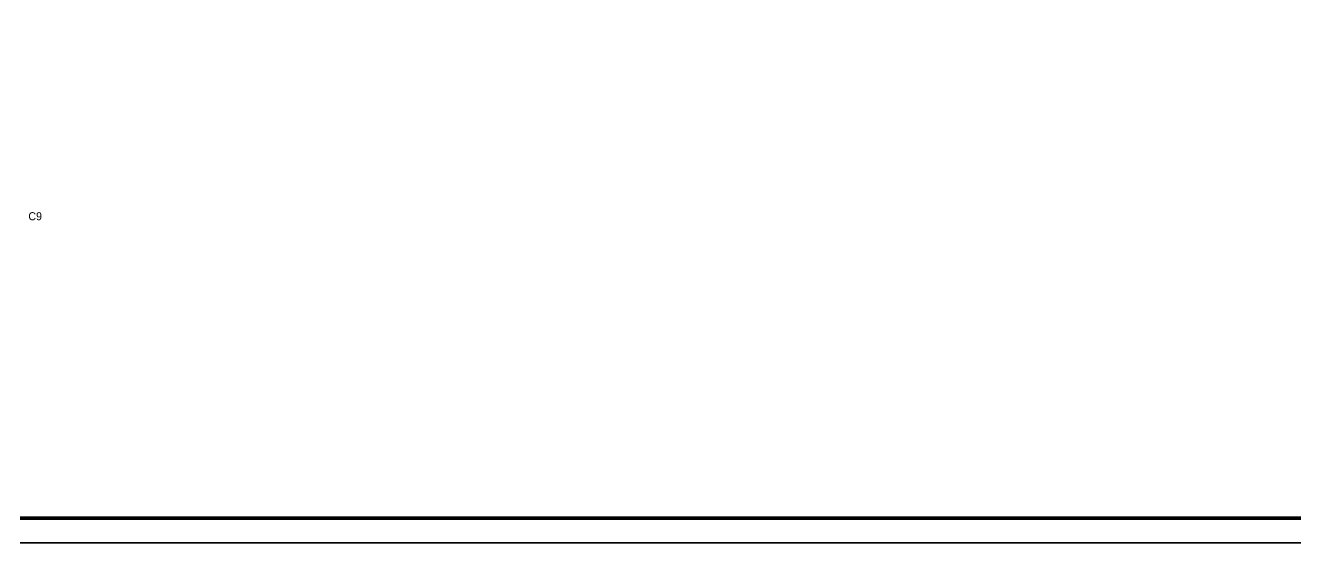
# Model space of a CAD drawing. Header units: millimetres. Extents: x 0 to 841, y 0 to 594.
# Drawn here: x 286.9 to 543.6, y -0.1 to 104.6 of the extents above; entities that cross this region are included whole.
import ezdxf

# ---------------------------------------------------------------- set-up
doc = ezdxf.new("R2010")
doc.units = ezdxf.units.MM
doc.layers.add('Sheet', color=255, linetype='Continuous')

msp = doc.modelspace()

# ---------------------------------------------------------------- linework, layer by layer
at = {"layer": 'Sheet', "const_width": 0.0991}
msp.add_lwpolyline([(0.04, 594), (0.04, 0), (841, 0), (841, 594), (0.04, 594), (0.04, 594)], close=True, dxfattribs=at)
msp.add_lwpolyline([(0.04, 594), (0.04, 0), (841, 0), (841, 594), (0.04, 594), (0.04, 594)], close=True, dxfattribs=at)
at = {"layer": 'Sheet'}
for points, const_width in [([(836.01, 4.99), (20.03, 4.99)], 0.749), ([(841, 0), (0.04, 0)], 0.3)]:
    msp.add_lwpolyline(points, dxfattribs=dict(at, const_width=const_width))

# ---------------------------------------------------------------- texts
msp.add_text('C9', height=1.617, dxfattribs=at).set_placement((287.46, 65.22))

doc.saveas('drawing.dxf')
